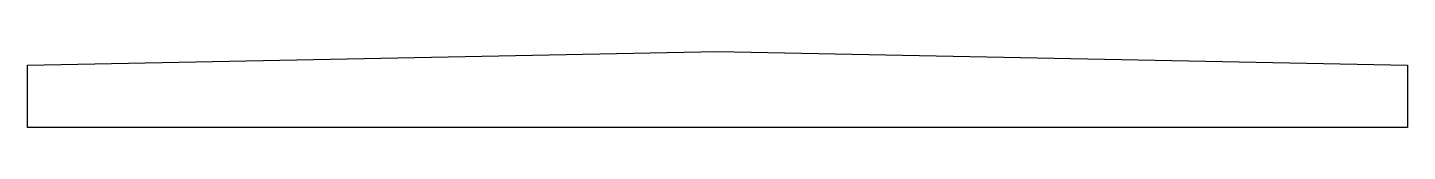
# Model space of a CAD drawing. Header units: millimetres. Extents: x 0 to 3980, y -110 to 110.
import ezdxf

# ---------------------------------------------------------------- set-up
doc = ezdxf.new("R2010")
doc.units = ezdxf.units.MM
doc.header["$LTSCALE"] = 10
doc.layers.add('MEMBERS', color=5, linetype='Continuous')

msp = doc.modelspace()

# ---------------------------------------------------------------- linework, layer by layer
at = {"layer": 'MEMBERS', "color": 3, "linetype": 'Continuous'}
for p, q in [((0, 70.2), (1989.9, 110)), ((1989.9, 110), (3979.8, 70.2)), ((0, -110), (0, 70.2)), ((3979.8, 70.2), (3979.8, -110)), ((3979.8, -110), (0, -110))]:
    msp.add_line(p, q, dxfattribs=at)

doc.saveas('drawing.dxf')
